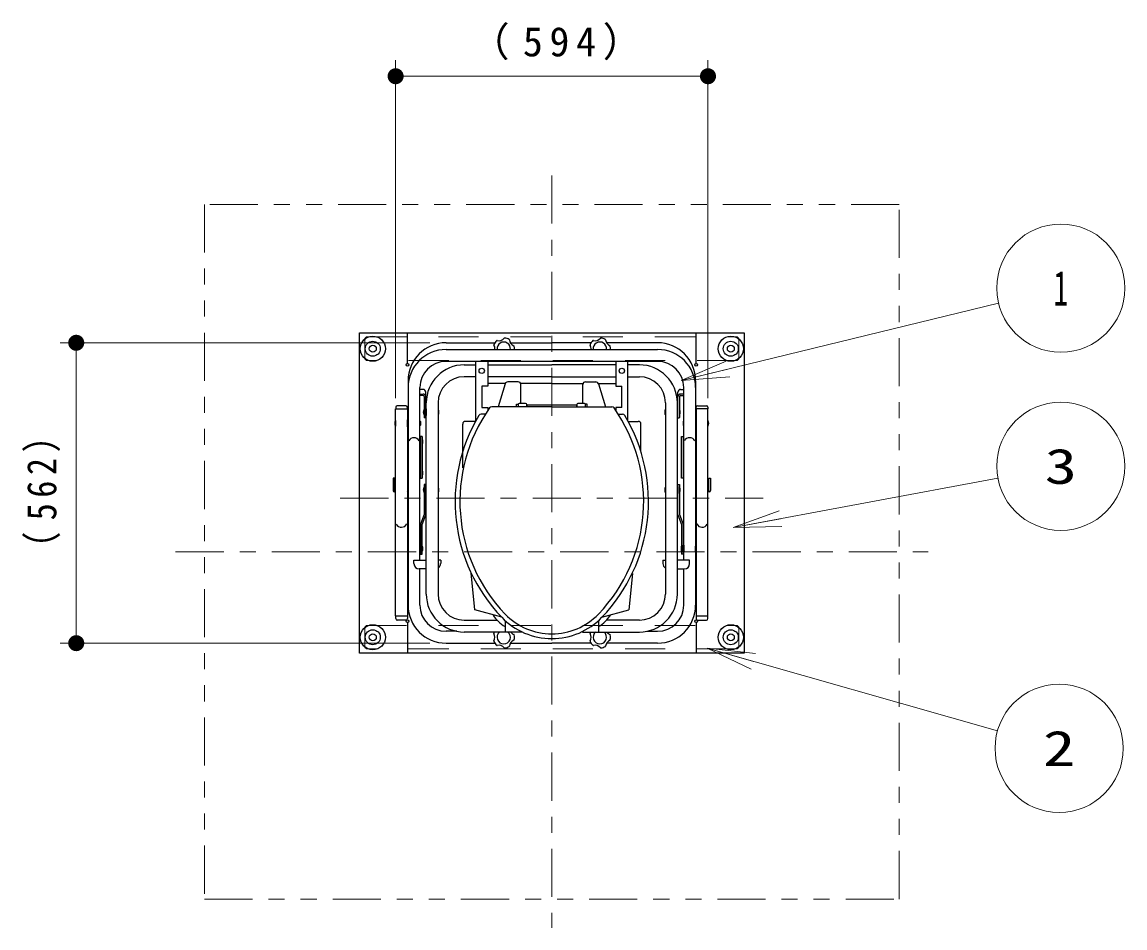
# Model space of a CAD drawing. Units: millimetres on the paper. Extents: x -385 to 0, y -297 to 267.
# Drawn here: x -236.2 to -167.4, y 48.6 to 105.2 of the extents above; entities that cross this region are included whole.
import ezdxf
from ezdxf.enums import TextEntityAlignment as Align

# ---------------------------------------------------------------- set-up
doc = ezdxf.new("R2010")
doc.units = ezdxf.units.MM
for name, pattern in [('USER1', [4.5, 2.5, -2]), ('USER2', [6, 3, -1, 1, -1]), ('USER3', [8, 3, -1, 1, -1, 1, -1])]:
    doc.linetypes.add(name, pattern=pattern)
doc.layers.add('LY_3', color=7, linetype='Continuous', lineweight=25)
doc.styles.add('ＭＳ ゴシック', font='')
doc.styles.get('ＭＳ ゴシック').set_extended_font_data('MS Gothic')

# ---------------------------------------------------------------- blocks, each defined once
blk = doc.blocks.new('filled_dot')
at = {"color": 0, "linetype": 'Continuous', "lineweight": -2, "const_width": 1.25}
blk.add_lwpolyline([(-0.625, 0, 1), (0.625, 0, 1)], format="xyb", close=True, dxfattribs=at)

msp = doc.modelspace()

# ---------------------------------------------------------------- linework, layer by layer
at = {"layer": 'LY_3', "lineweight": 13}
for p, q in [((-212.9, 81.703), (-212.9, 102.785)), ((-193.414, 81.703), (-193.414, 102.785)), ((-212.9, 101.785), (-193.414, 101.785)), ((-195.083, 82.81), (-175.29, 87.62)), ((-210.757, 85.155), (-233.824, 85.155)), ((-232.824, 66.415), (-232.824, 85.155)), ((-195.083, 82.81), (-192.285, 84.004)), ((-195.083, 82.81), (-192.167, 83.519)), ((-192.049, 83.033), (-195.083, 82.81)), ((-191.838, 73.629), (-175.335, 76.717)), ((-191.838, 73.629), (-188.982, 74.672)), ((-191.838, 73.629), (-188.89, 74.181)), ((-188.798, 73.689), (-191.838, 73.629)), ((-210.757, 66.415), (-233.824, 66.415)), ((-193.47, 66.1), (-190.585, 65.279)), ((-193.47, 66.1), (-190.448, 65.76)), ((-190.721, 64.798), (-193.47, 66.1)), ((-193.47, 66.1), (-175.357, 60.949))]:
    msp.add_line(p, q, dxfattribs=at)
at = {"layer": 'LY_3', "color": 110, "linetype": 'USER2', "lineweight": 13}
for p, q in [((-203.157, 95.588), (-203.157, 48.648)), ((-216.35, 75.451), (-189.964, 75.451)), ((-226.627, 72.118), (-179.687, 72.118))]:
    msp.add_line(p, q, dxfattribs=at)
at = {"layer": 'LY_3', "color": 1, "linetype": 'USER3', "lineweight": 13}
for p, q in [((-224.824, 93.785), (-224.824, 50.451)), ((-181.49, 93.785), (-224.824, 93.785)), ((-181.49, 50.451), (-181.49, 93.785)), ((-224.824, 50.451), (-181.49, 50.451))]:
    msp.add_line(p, q, dxfattribs=at)
at = {"layer": 'LY_3', "color": 40, "linetype": 'USER1', "lineweight": 13}
for p, q in [((-214.824, 85.418), (-214.724, 85.518)), ((-214.824, 84.151), (-214.824, 85.418)), ((-214.724, 85.518), (-191.59, 85.518)), ((-191.59, 85.518), (-191.49, 85.418)), ((-191.49, 85.418), (-191.49, 84.151)), ((-214.724, 84.051), (-214.824, 84.151)), ((-191.59, 84.051), (-214.724, 84.051)), ((-191.49, 84.151), (-191.59, 84.051)), ((-214.824, 67.418), (-214.724, 67.518)), ((-214.724, 67.518), (-191.59, 67.518)), ((-191.59, 67.518), (-191.49, 67.418)), ((-214.824, 66.151), (-214.824, 67.418)), ((-191.49, 67.418), (-191.49, 66.151)), ((-214.724, 66.051), (-214.824, 66.151)), ((-191.59, 66.051), (-214.724, 66.051)), ((-191.49, 66.151), (-191.59, 66.051))]:
    msp.add_line(p, q, dxfattribs=at)
at = {"layer": 'LY_3'}
for p, q in [((-212.157, 83.868), (-212.157, 85.785)), ((-194.157, 83.868), (-194.157, 85.785)), ((-209.757, 85.155), (-206.712, 85.155)), ((-209.757, 84.735), (-196.557, 84.735)), ((-205.742, 85.155), (-203.157, 85.155)), ((-200.712, 85.155), (-203.157, 85.155)), ((-196.557, 85.155), (-199.742, 85.155)), ((-196.557, 83.995), (-209.757, 83.995)), ((-207.897, 80.289), (-207.897, 83.995)), ((-207.157, 83.995), (-207.157, 82.45)), ((-199.157, 83.995), (-199.157, 82.45)), ((-198.417, 80.289), (-198.417, 83.995)), ((-208.62, 83.776), (-207.897, 83.776)), ((-207.157, 83.776), (-203.157, 83.776)), ((-199.157, 83.776), (-203.157, 83.776)), ((-197.694, 83.776), (-198.417, 83.776)), ((-212.127, 82.785), (-212.127, 77.039)), ((-207.897, 83.036), (-208.62, 83.036)), ((-203.157, 83.036), (-207.157, 83.036)), ((-206.06, 82.599), (-206.506, 81.158)), ((-205.257, 82.716), (-205.901, 82.716)), ((-203.157, 82.616), (-205.104, 82.616)), ((-203.157, 83.036), (-199.157, 83.036)), ((-203.157, 82.616), (-201.21, 82.616)), ((-201.057, 82.716), (-200.413, 82.716)), ((-200.254, 82.599), (-199.808, 81.158)), ((-198.417, 83.036), (-197.694, 83.036)), ((-194.187, 82.785), (-194.187, 77.039)), ((-211.387, 71.593), (-211.387, 82.365)), ((-211.19, 82.247), (-211.387, 82.247)), ((-211.387, 81.959), (-211.19, 81.959)), ((-211.024, 80.485), (-211.024, 82.081)), ((-207.524, 82.45), (-207.524, 81.116)), ((-205.09, 81.366), (-205.09, 82.55)), ((-201.224, 81.366), (-201.224, 82.55)), ((-198.79, 81.116), (-198.79, 82.45)), ((-195.29, 80.485), (-195.29, 82.081)), ((-195.124, 82.247), (-194.927, 82.247)), ((-194.927, 81.959), (-195.124, 81.959)), ((-194.927, 71.593), (-194.927, 82.365)), ((-212.264, 81.229), (-212.797, 81.229)), ((-211.19, 81.863), (-211.387, 81.863)), ((-211.124, 81.797), (-211.124, 80.485)), ((-210.99, 69.48), (-210.99, 81.406)), ((-210.25, 81.406), (-210.25, 69.48)), ((-205.357, 81.158), (-205.357, 81.316)), ((-205.357, 81.316), (-205.255, 81.316)), ((-205.257, 81.3), (-205.257, 81.158)), ((-204.79, 81.366), (-205.19, 81.366)), ((-204.724, 81.158), (-204.724, 81.3)), ((-204.724, 81.158), (-204.724, 81.225)), ((-201.59, 81.3), (-201.59, 81.158)), ((-201.59, 81.225), (-201.59, 81.158)), ((-201.124, 81.366), (-201.524, 81.366)), ((-200.957, 81.316), (-201.059, 81.316)), ((-201.057, 81.158), (-201.057, 81.3)), ((-200.957, 81.158), (-200.957, 81.316)), ((-196.064, 81.406), (-196.064, 69.48)), ((-195.324, 69.48), (-195.324, 81.406)), ((-195.19, 81.797), (-195.19, 80.485)), ((-195.124, 81.863), (-194.927, 81.863)), ((-194.05, 81.229), (-193.517, 81.229)), ((-212.897, 81.129), (-212.897, 81.036)), ((-212.164, 81.036), (-212.164, 81.129)), ((-210.217, 80.943), (-210.217, 80.71)), ((-207.301, 80.7), (-207.565, 80.7)), ((-207.157, 81.116), (-207.157, 80.919)), ((-203.157, 81.158), (-206.904, 81.158)), ((-203.157, 81.158), (-199.41, 81.158)), ((-199.157, 81.116), (-199.157, 80.919)), ((-199.013, 80.7), (-198.749, 80.7)), ((-196.097, 80.943), (-196.097, 80.71)), ((-194.15, 81.036), (-194.15, 81.129)), ((-193.417, 81.129), (-193.417, 81.036)), ((-211.354, 80.246), (-211.354, 80.013)), ((-211.124, 80.485), (-211.107, 80.468)), ((-211.04, 80.468), (-211.107, 80.468)), ((-211.04, 80.468), (-211.024, 80.485)), ((-208.714, 79.15), (-208.714, 80.086)), ((-207.917, 80.253), (-208.547, 80.253)), ((-198.397, 80.253), (-197.767, 80.253)), ((-197.6, 78.376), (-197.6, 80.086)), ((-195.274, 80.468), (-195.29, 80.485)), ((-195.274, 80.468), (-195.207, 80.468)), ((-195.19, 80.485), (-195.207, 80.468)), ((-194.96, 80.246), (-194.96, 80.013)), ((-211.354, 79.315), (-211.354, 76.699)), ((-211.254, 79.315), (-211.354, 79.315)), ((-211.254, 79.315), (-211.254, 76.699)), ((-208.714, 77.363), (-208.714, 79.15)), ((-197.6, 79.15), (-197.6, 79.18)), ((-195.06, 79.315), (-194.96, 79.315)), ((-195.06, 76.699), (-195.06, 79.315)), ((-194.96, 79.315), (-194.96, 76.699)), ((-211.22, 79.099), (-211.22, 78.865)), ((-195.094, 79.099), (-195.094, 78.865)), ((-211.22, 77.149), (-211.22, 76.915)), ((-195.094, 77.149), (-195.094, 76.915)), ((-212.96, 75.939), (-212.96, 76.483)), ((-212.927, 76.483), (-212.9, 76.483)), ((-212.127, 77.039), (-212.127, 76.461)), ((-212.127, 76.461), (-212.127, 68.785)), ((-211.354, 76.699), (-211.254, 76.699)), ((-194.96, 76.699), (-195.06, 76.699)), ((-194.187, 77.039), (-194.187, 76.461)), ((-194.187, 76.461), (-194.187, 68.785)), ((-193.387, 76.483), (-193.414, 76.483)), ((-193.354, 75.939), (-193.354, 76.483)), ((-212.977, 75.855), (-212.9, 75.855)), ((-212.9, 75.905), (-212.927, 75.905)), ((-210.217, 76.093), (-210.217, 75.86)), ((-196.097, 76.093), (-196.097, 75.86)), ((-193.414, 75.905), (-193.387, 75.905)), ((-193.337, 75.855), (-193.414, 75.855)), ((-212.127, 75.664), (-212.16, 75.664)), ((-194.187, 75.664), (-194.154, 75.664)), ((-211.22, 72.426), (-211.22, 72.193)), ((-195.094, 72.426), (-195.094, 72.193)), ((-211.757, 71.593), (-210.99, 71.593)), ((-211.757, 71.378), (-211.757, 71.593)), ((-210.09, 71.593), (-210.25, 71.593)), ((-210.09, 71.593), (-210.09, 71.378)), ((-196.224, 71.593), (-196.224, 71.378)), ((-196.224, 71.593), (-196.064, 71.593)), ((-194.557, 71.593), (-195.324, 71.593)), ((-194.557, 71.378), (-194.557, 71.593)), ((-210.99, 71.045), (-211.424, 71.045)), ((-211.387, 68.785), (-211.387, 71.045)), ((-195.324, 71.045), (-194.89, 71.045)), ((-194.927, 68.785), (-194.927, 71.045)), ((-207.968, 68.491), (-208.197, 70.813)), ((-198.121, 70.771), (-198.346, 68.491)), ((-212.9, 68.116), (-212.16, 68.116)), ((-212.897, 67.95), (-212.897, 68.116)), ((-212.164, 68.116), (-212.164, 67.95)), ((-206.283, 68.032), (-207.968, 68.491)), ((-200.031, 68.032), (-198.346, 68.491)), ((-194.154, 68.116), (-193.414, 68.116)), ((-194.15, 68.116), (-194.15, 67.95)), ((-193.417, 67.95), (-193.417, 68.116)), ((-212.264, 67.85), (-212.797, 67.85)), ((-212.157, 67.701), (-212.157, 65.785)), ((-208.62, 67.85), (-206.556, 67.85)), ((-206.074, 67.804), (-206.074, 67.11)), ((-200.24, 67.828), (-200.24, 67.11)), ((-197.694, 67.85), (-199.751, 67.85)), ((-194.157, 67.701), (-194.157, 65.785)), ((-194.05, 67.85), (-193.517, 67.85)), ((-209.079, 67.155), (-209.757, 67.155)), ((-205.021, 67.11), (-208.62, 67.11)), ((-201.247, 67.11), (-197.694, 67.11)), ((-197.235, 67.155), (-196.557, 67.155)), ((-209.757, 66.415), (-206.712, 66.415)), ((-205.742, 66.415), (-203.157, 66.415)), ((-200.712, 66.415), (-203.157, 66.415)), ((-196.557, 66.415), (-199.742, 66.415))]:
    msp.add_line(p, q, dxfattribs=at)
for points in [[(-215.157, 65.785), (-215.157, 85.785), (-191.157, 85.785), (-191.157, 65.785)], [(-211.024, 80.61), (-211.024, 81.043), (-210.99, 81.043), (-210.99, 80.61)], [(-195.29, 80.61), (-195.29, 81.043), (-195.324, 81.043), (-195.324, 80.61)], [(-212.16, 80.346), (-212.127, 80.346), (-212.127, 79.913), (-212.16, 79.913)], [(-194.154, 80.346), (-194.187, 80.346), (-194.187, 79.913), (-194.154, 79.913)], [(-211.354, 79.199), (-211.354, 78.765), (-211.387, 78.765), (-211.387, 79.199)], [(-194.96, 79.199), (-194.96, 78.765), (-194.927, 78.765), (-194.927, 79.199)], [(-211.354, 77.249), (-211.354, 76.815), (-211.387, 76.815), (-211.387, 77.249)], [(-194.96, 77.249), (-194.96, 76.815), (-194.927, 76.815), (-194.927, 77.249)], [(-210.99, 76.193), (-211.024, 76.193), (-211.024, 75.76), (-210.99, 75.76)], [(-195.324, 76.193), (-195.29, 76.193), (-195.29, 75.76), (-195.324, 75.76)], [(-211.387, 72.093), (-211.354, 72.093), (-211.354, 72.526), (-211.387, 72.526)], [(-194.927, 72.093), (-194.96, 72.093), (-194.96, 72.526), (-194.927, 72.526)]]:
    msp.add_lwpolyline(points, close=True, dxfattribs=at)
for points in [[(-206.06, 82.616), (-207.157, 82.616), (-207.157, 82.45), (-207.524, 82.45)], [(-200.26, 82.616), (-199.157, 82.616), (-199.157, 82.45), (-198.79, 82.45)], [(-201.59, 81.158), (-201.59, 81.266), (-204.724, 81.266), (-204.724, 81.158)], [(-212.9, 68.116), (-212.9, 81.036), (-212.16, 81.036), (-212.16, 68.116)], [(-211.14, 80.993), (-211.124, 80.993), (-211.124, 80.66), (-211.14, 80.66)], [(-207.524, 81.116), (-207.157, 81.116), (-207.157, 80.95), (-207.136, 80.95)], [(-198.79, 81.116), (-199.157, 81.116), (-199.157, 80.95), (-199.178, 80.95)], [(-195.174, 80.993), (-195.19, 80.993), (-195.19, 80.66), (-195.174, 80.66)], [(-193.414, 68.116), (-193.414, 81.036), (-194.154, 81.036), (-194.154, 68.116)], [(-212.917, 80.296), (-212.9, 80.296), (-212.9, 79.963), (-212.917, 79.963)], [(-193.397, 80.296), (-193.414, 80.296), (-193.414, 79.963), (-193.397, 79.963)], [(-213.06, 76.704), (-213.06, 76.188), (-213.06, 75.939)], [(-212.96, 76.483), (-212.96, 76.704), (-213.06, 76.704)], [(-193.354, 76.483), (-193.354, 76.704), (-193.254, 76.704)], [(-193.254, 76.704), (-193.254, 76.188), (-193.254, 75.939)], [(-211.124, 76.31), (-211.124, 74.448), (-211.354, 73.843)], [(-211.14, 76.143), (-211.124, 76.143), (-211.124, 75.81), (-211.14, 75.81)], [(-211.024, 74.43), (-211.024, 76.31), (-211.124, 76.31)], [(-195.29, 74.43), (-195.29, 76.31), (-195.19, 76.31)], [(-195.19, 76.31), (-195.19, 74.448), (-194.96, 73.843)], [(-195.174, 76.143), (-195.19, 76.143), (-195.19, 75.81), (-195.174, 75.81)], [(-211.254, 71.976), (-211.254, 73.824), (-211.024, 74.43)], [(-195.29, 74.43), (-195.06, 73.824), (-195.06, 71.976)], [(-211.354, 73.843), (-211.354, 71.976), (-211.254, 71.976)], [(-194.96, 73.843), (-194.96, 71.976), (-195.06, 71.976)], [(-212.144, 72.143), (-212.127, 72.143), (-212.127, 72.476), (-212.144, 72.476)], [(-194.17, 72.143), (-194.187, 72.143), (-194.187, 72.476), (-194.17, 72.476)]]:
    msp.add_lwpolyline(points, dxfattribs=at)
at = {"layer": 'LY_3', "lineweight": 13}
for centre in [(-171.403, 88.564), (-171.403, 77.453), (-171.509, 59.855)]:
    msp.add_circle(centre, 4, dxfattribs=at)
at = {"layer": 'LY_3'}
for centre, radius in [((-214.324, 84.785), 0.783), ((-191.99, 84.785), 0.783), ((-214.324, 84.785), 0.467), ((-214.324, 84.785), 0.217), ((-191.99, 84.785), 0.467), ((-191.99, 84.785), 0.217), ((-212.157, 83.785), 0.0833), ((-207.527, 83.406), 0.167), ((-198.787, 83.406), 0.167), ((-194.157, 83.785), 0.0833), ((-214.324, 66.785), 0.783), ((-212.157, 67.785), 0.0833), ((-194.157, 67.785), 0.0833), ((-191.99, 66.785), 0.783), ((-214.324, 66.785), 0.467), ((-214.324, 66.785), 0.217), ((-191.99, 66.785), 0.467), ((-191.99, 66.785), 0.217)]:
    msp.add_circle(centre, radius, dxfattribs=at)
for centre, radius, start, end in [((-206.469, 85.746), 0.461, 257.98268, 318.01732), ((-206.102, 85.416), 0.0333, 85.00396, 138.01732), ((-206.157, 84.785), 0.667, 58.99605, 85.00396), ((-205.831, 85.327), 0.0333, 5.98268, 58.99605), ((-205.339, 85.379), 0.461, 185.98268, 246.01732), ((-200.469, 85.746), 0.461, 257.98268, 318.01732), ((-200.102, 85.416), 0.0333, 85.00396, 138.01732), ((-200.157, 84.785), 0.667, 58.99605, 85.00396), ((-199.831, 85.327), 0.0333, 5.98268, 58.99605), ((-199.339, 85.379), 0.461, 185.98268, 246.01732), ((-209.757, 82.785), 2.37, 90, 180), ((-209.757, 82.365), 2.37, 90, 180), ((-206.74, 85.032), 0.0333, 157.00395, 210.01732), ((-206.157, 84.785), 0.667, 130.99605, 157.00395), ((-207.168, 84.785), 0.461, 353.78679, 30.01732), ((-206.572, 85.263), 0.0333, 77.98268, 130.99605), ((-206.157, 84.785), 0.417, 353.11888, 186.88112), ((-205.54, 84.927), 0.0333, 13.00395, 66.01732), ((-206.157, 84.785), 0.667, 355.70561, 13.00396), ((-200.74, 85.032), 0.0333, 157.00395, 210.01732), ((-200.157, 84.785), 0.667, 130.99605, 157.00395), ((-201.168, 84.785), 0.461, 353.78679, 30.01732), ((-200.572, 85.263), 0.0333, 77.98268, 130.99605), ((-200.157, 84.785), 0.417, 353.11888, 186.88112), ((-199.54, 84.927), 0.0333, 13.00395, 66.01732), ((-200.157, 84.785), 0.667, 355.70561, 13.00396), ((-196.557, 82.785), 2.37, 0, 90), ((-196.557, 82.365), 2.37, 0, 90), ((-209.757, 82.365), 1.63, 90, 180), ((-196.557, 82.365), 1.63, 0, 90), ((-208.62, 81.406), 2.37, 90, 180), ((-197.694, 81.406), 2.37, 0, 90), ((-208.62, 81.406), 1.63, 90, 180), ((-205.901, 82.55), 0.167, 90, 162.80146), ((-205.257, 82.55), 0.167, 0, 90), ((-201.057, 82.55), 0.167, 90, 180), ((-200.413, 82.55), 0.167, 17.19854, 90), ((-197.694, 81.406), 1.63, 0, 90), ((-211.19, 82.081), 0.167, 0, 90), ((-211.19, 81.792), 0.167, 0, 90), ((-195.124, 82.081), 0.167, 90, 180), ((-195.124, 81.792), 0.167, 90, 180), ((-212.797, 81.129), 0.1, 90, 180), ((-212.264, 81.129), 0.1, 0, 90), ((-211.19, 81.797), 0.0667, 0, 90), ((-205.19, 81.3), 0.0667, 90, 180), ((-204.79, 81.3), 0.0667, 0, 90), ((-201.524, 81.3), 0.0667, 90, 180), ((-201.124, 81.3), 0.0667, 0, 90), ((-195.124, 81.797), 0.0667, 90, 180), ((-194.05, 81.129), 0.1, 90, 180), ((-193.517, 81.129), 0.1, 0, 90), ((-210.74, 80.826), 0.433, 157.38013, 202.61987), ((-210.25, 80.943), 0.0333, 0, 90), ((-210.25, 80.71), 0.0333, 270, 0), ((-198.757, 75.258), 10.433, 149.08233, 223.83713), ((-198.757, 75.251), 10.133, 144.8312, 223.83713), ((-207.565, 80.533), 0.167, 90, 149.08233), ((-206.904, 80.991), 0.167, 90, 144.8312), ((-207.557, 75.251), 10.133, 316.16287, 35.1688), ((-207.557, 75.258), 10.433, 316.16287, 30.91767), ((-199.41, 80.991), 0.167, 35.1688, 90), ((-198.749, 80.533), 0.167, 30.91767, 90), ((-196.064, 80.943), 0.0333, 90, 180), ((-196.064, 80.71), 0.0333, 180, 270), ((-195.574, 80.826), 0.433, 337.38013, 22.61987), ((-212.517, 80.13), 0.433, 157.38013, 202.61987), ((-211.387, 80.246), 0.0333, 0, 90), ((-211.387, 80.013), 0.0333, 270, 0), ((-208.547, 80.086), 0.167, 90, 180), ((-197.767, 80.086), 0.167, 0, 90), ((-194.927, 80.246), 0.0333, 90, 180), ((-194.927, 80.013), 0.0333, 180, 270), ((-193.797, 80.13), 0.433, 337.38013, 22.61987), ((-211.757, 78.863), 0.37, 28.68415, 151.56803), ((-211.254, 79.099), 0.0333, 0, 90), ((-195.06, 79.099), 0.0333, 90, 180), ((-194.557, 78.863), 0.37, 27.57577, 152.75395), ((-211.254, 78.865), 0.0333, 270, 0), ((-195.06, 78.865), 0.0333, 180, 270), ((-211.254, 77.149), 0.0333, 0, 90), ((-195.06, 77.149), 0.0333, 90, 180), ((-212.927, 76.516), 0.0333, 180, 270), ((-212.21, 76.399), 0.0833, 0, 53.1301), ((-211.254, 76.915), 0.0333, 270, 0), ((-195.06, 76.915), 0.0333, 180, 270), ((-194.104, 76.399), 0.0833, 126.8699, 180), ((-193.387, 76.516), 0.0333, 270, 0), ((-212.977, 75.939), 0.0833, 180, 270), ((-212.927, 75.939), 0.0333, 180, 270), ((-212.21, 75.822), 0.0833, 0, 53.1301), ((-210.74, 75.976), 0.433, 157.38013, 202.61987), ((-210.25, 76.093), 0.0333, 0, 90), ((-210.25, 75.86), 0.0333, 270, 0), ((-196.064, 76.093), 0.0333, 90, 180), ((-196.064, 75.86), 0.0333, 180, 270), ((-195.574, 75.976), 0.433, 337.38013, 22.61987), ((-194.104, 75.822), 0.0833, 126.8699, 180), ((-193.387, 75.939), 0.0333, 270, 0), ((-193.337, 75.939), 0.0833, 270, 0), ((-212.53, 74.018), 0.37, 208.07445, 333.18478), ((-193.784, 74.018), 0.37, 206.81522, 331.92555), ((-211.744, 72.31), 0.433, 157.38013, 164.05763), ((-211.254, 72.426), 0.0333, 0, 90), ((-195.06, 72.426), 0.0333, 90, 180), ((-194.57, 72.31), 0.433, 15.55878, 22.61987), ((-211.744, 72.31), 0.433, 195.94237, 202.61987), ((-211.254, 72.193), 0.0333, 270, 0), ((-195.06, 72.193), 0.0333, 180, 270), ((-194.57, 72.31), 0.433, 337.38013, 344.05763), ((-211.424, 71.378), 0.333, 180, 270), ((-210.424, 71.378), 0.333, 301.33225, 0), ((-195.89, 71.378), 0.333, 180, 238.66775), ((-194.89, 71.378), 0.333, 270, 0), ((-208.62, 69.48), 2.37, 180, 270), ((-208.62, 69.48), 1.63, 180, 270), ((-197.694, 69.48), 1.63, 270, 0), ((-197.694, 69.48), 2.37, 270, 0), ((-209.757, 68.785), 2.37, 180, 270), ((-209.757, 68.785), 1.63, 180, 270), ((-204.847, 69.48), 2.37, 213.56266, 238.8241), ((-203.157, 71.026), 4.033, 223.83713, 316.16287), ((-201.467, 69.48), 2.37, 301.1759, 326.76527), ((-196.557, 68.785), 2.37, 270, 0), ((-196.557, 68.785), 1.63, 270, 0), ((-212.797, 67.95), 0.1, 180, 270), ((-212.264, 67.95), 0.1, 270, 0), ((-203.157, 71.033), 4.333, 223.83713, 270), ((-203.157, 71.033), 4.333, 270, 316.16287), ((-194.05, 67.95), 0.1, 180, 270), ((-193.517, 67.95), 0.1, 270, 0), ((-206.74, 67.032), 0.0333, 157.00395, 210.01732), ((-206.157, 66.785), 0.667, 150.80837, 157.00395), ((-207.168, 66.785), 0.461, 329.98268, 30.01732), ((-206.157, 66.785), 0.417, 128.70541, 51.29459), ((-205.339, 67.379), 0.461, 215.71296, 246.01732), ((-205.54, 66.927), 0.0333, 13.00395, 66.01732), ((-206.157, 66.785), 0.667, 346.99604, 13.00396), ((-200.74, 67.032), 0.0333, 157.00395, 210.01732), ((-200.157, 66.785), 0.667, 151.06593, 157.00395), ((-201.168, 66.785), 0.461, 329.98268, 30.01732), ((-200.157, 66.785), 0.417, 128.70541, 51.29459), ((-199.339, 67.379), 0.461, 215.71296, 246.01732), ((-199.54, 66.927), 0.0333, 13.00395, 66.01732), ((-200.157, 66.785), 0.667, 346.99604, 13.00396), ((-206.74, 66.537), 0.0333, 149.98268, 202.99605), ((-206.157, 66.785), 0.667, 202.99605, 229.00395), ((-206.572, 66.307), 0.0333, 229.00395, 282.01732), ((-206.469, 65.823), 0.461, 41.98268, 102.01732), ((-206.102, 66.154), 0.0333, 221.98268, 274.99604), ((-206.157, 66.785), 0.667, 274.99604, 301.00396), ((-205.831, 66.242), 0.0333, 301.00396, 354.01732), ((-205.339, 66.19), 0.461, 113.98268, 174.01732), ((-205.54, 66.642), 0.0333, 293.98268, 346.99604), ((-200.74, 66.537), 0.0333, 149.98268, 202.99605), ((-200.157, 66.785), 0.667, 202.99605, 229.00395), ((-200.572, 66.307), 0.0333, 229.00395, 282.01732), ((-200.469, 65.823), 0.461, 41.98268, 102.01732), ((-200.102, 66.154), 0.0333, 221.98268, 274.99604), ((-200.157, 66.785), 0.667, 274.99604, 301.00396), ((-199.831, 66.242), 0.0333, 301.00396, 354.01732), ((-199.339, 66.19), 0.461, 113.98268, 174.01732), ((-199.54, 66.642), 0.0333, 293.98268, 346.99604)]:
    msp.add_arc(centre, radius, start, end, dxfattribs=at)

# ---------------------------------------------------------------- block references
at = {"layer": 'LY_3', "lineweight": 13, "xscale": 0.4, "yscale": 0.4}
msp.add_blockref('filled_dot', (-212.9, 101.785), dxfattribs=at)
for p, rotation in [((-193.414, 101.785), 180), ((-232.824, 85.155), 270), ((-232.824, 66.415), 90)]:
    msp.add_blockref('filled_dot', p, dxfattribs=dict(at, rotation=rotation))

# ---------------------------------------------------------------- texts
at = {"layer": 'LY_3', "style": 'ＭＳ ゴシック'}
for s, width, p in [('1', 0.6, (-171.403, 88.564)), ('3', 1.35, (-171.403, 77.453)), ('2', 1.35, (-171.509, 59.855))]:
    msp.add_text(s, height=2.199, dxfattribs=dict(at, width=width)).set_placement(p, align=Align.MIDDLE_CENTER)
at = {"layer": 'LY_3', "insert": (-202.475, 102.785), "char_height": 1.833, "attachment_point": 8, "style": 'ＭＳ ゴシック'}
msp.add_mtext('\\T1.33;（594）', dxfattribs=at)
at = {"layer": 'LY_3', "insert": (-233.824, 76.196), "char_height": 1.833, "attachment_point": 8, "rotation": 90, "style": 'ＭＳ ゴシック'}
msp.add_mtext('\\T1.33;\\W0.85;（562）', dxfattribs=at)

doc.saveas('drawing.dxf')
